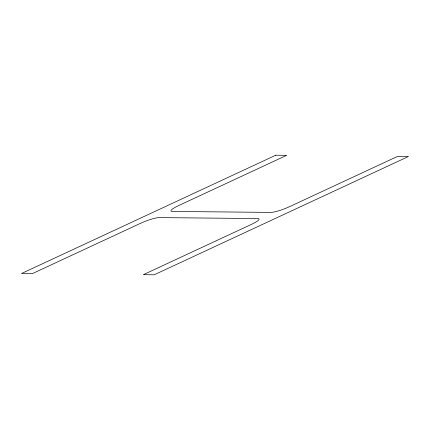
<?xml version="1.0" encoding="UTF-8"?>
<svg xmlns="http://www.w3.org/2000/svg" width="430" height="430" viewBox="0 0 430 430"><rect width="100%" height="100%" fill="white"/><g stroke="black" fill="none" stroke-linecap="round" stroke-linejoin="round"><path stroke-width="0.64" d="M275.786 155.214L21.5 273.512L32.395 273.62L140.443 223.347A14.91 2.489 -20.9 0 1 159.181 217.607L257.591 218.548A14.91 2.489 -20.9 0 1 251.373 224.412L143.319 274.684L154.214 274.786L408.5 156.488L397.605 156.38L289.557 206.653A14.91 2.489 -20.9 0 1 270.819 212.393L172.408 211.452A14.91 2.489 -20.9 0 1 178.627 205.588L286.681 155.316L275.786 155.214"/></g></svg>
